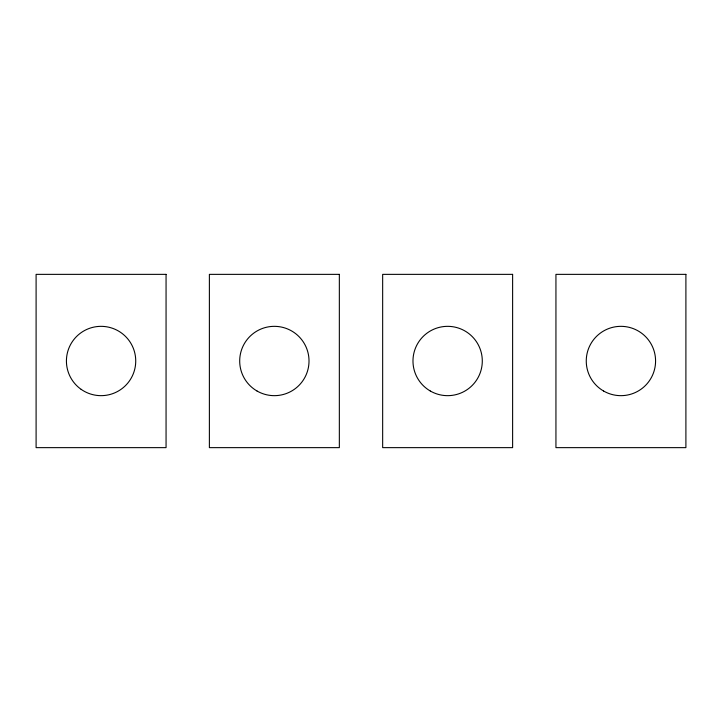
<?xml version="1.0" encoding="UTF-8"?>
<svg xmlns="http://www.w3.org/2000/svg" width="722" height="722" viewBox="0 0 722 722"><rect width="100%" height="100%" fill="white"/><g stroke="black" fill="none" stroke-linecap="round" stroke-linejoin="round"><path stroke-width="1.08" d="M166.06 274.36L36.1 274.36L36.1 447.64L166.06 447.64L166.06 274.36M339.34 274.36L209.38 274.36L209.38 447.64L339.34 447.64L339.34 274.36M512.62 274.36L382.66 274.36L382.66 447.64L512.62 447.64L512.62 274.36M685.9 274.36L555.94 274.36L555.94 447.64L685.9 447.64L685.9 274.36M430.312 391.017A34.656 34.656 0 0 0 482.296 361A34.656 34.656 0 0 0 430.312 330.983A34.656 34.656 0 0 0 430.312 391.017M603.592 391.017A34.656 34.656 0 0 0 655.576 361A34.656 34.656 0 0 0 603.592 330.983A34.656 34.656 0 0 0 603.592 391.017M81.126 389.338A34.656 34.656 0 0 0 135.592 364.114A34.656 34.656 0 0 0 86.523 329.548A34.656 34.656 0 0 0 81.126 389.338M257.032 391.017A34.656 34.656 0 0 0 309.016 361A34.656 34.656 0 0 0 257.032 330.983A34.656 34.656 0 0 0 257.032 391.017"/></g></svg>
